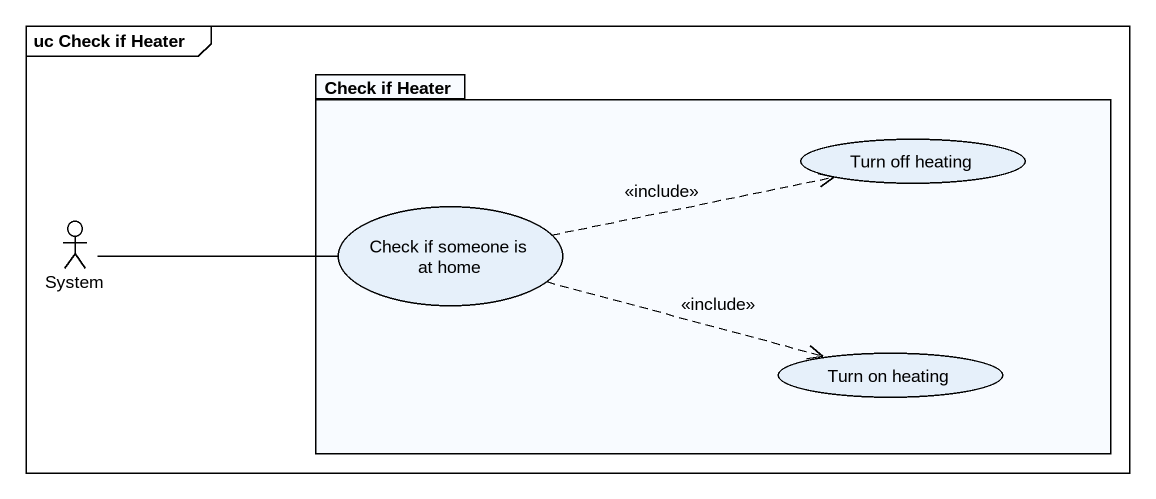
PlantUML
@startuml
mainframe uc Check if Heater
package "Check if Heater" as Check_if_Heater {
  usecase "Turn off heating" as Turn_off_heating
  usecase "Check if someone is at home" as Check_if_someone_is_at_home
  usecase "Turn on heating" as Turn_on_heating
}
actor System
System -right- Check_if_someone_is_at_home
Check_if_someone_is_at_home .right.> Turn_off_heating : <<include>>
Check_if_someone_is_at_home .right.> Turn_on_heating : <<include>>
@enduml
